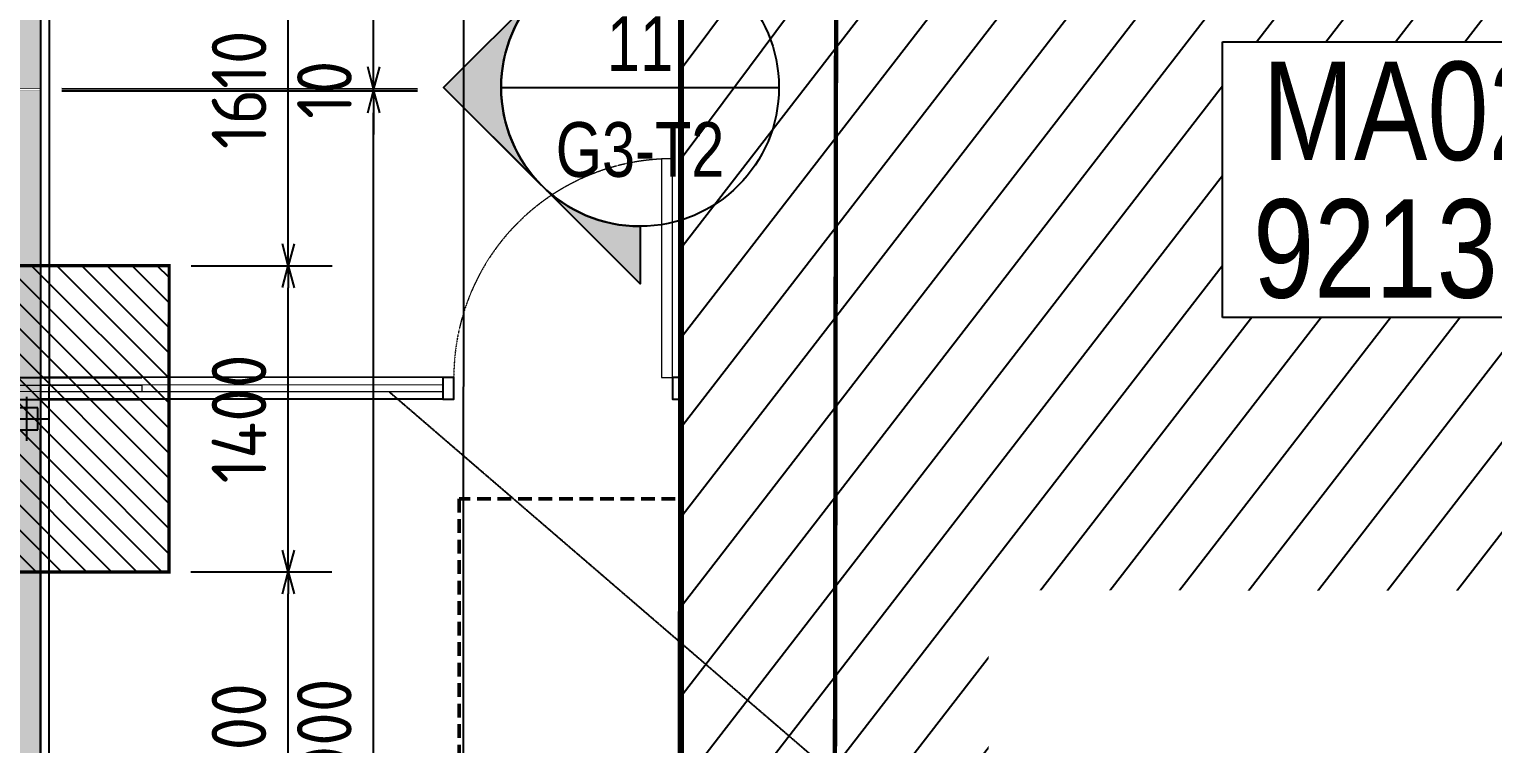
# Model space of a CAD drawing. Header units: centimetres. Extents: x -6122352 to 7132207, y -1694241 to 1947892.
# Drawn here: x 201279 to 207969, y -123559 to -120292 of the extents above; entities that cross this region are included whole.
import ezdxf
from ezdxf.enums import TextEntityAlignment as Align
from ezdxf.xclip import XClip

# ---------------------------------------------------------------- set-up
doc = ezdxf.new("R2010")
doc.units = ezdxf.units.CM
doc.header["$MEASUREMENT"] = 0
doc.header["$XCLIPFRAME"] = 2
doc.header["$PDMODE"] = 66
doc.header["$PDSIZE"] = 100
for name, pattern in [('2. HG-ST XR COL 3A (5V 7V 9V 11V - GF (4M & 5D-E)$0$HIDDEN', [0.375, 0.25, -0.125]), ('23585-XR-AR-END-GROUND FLOOR$0$XR-END-GROUND FLOOR PLAN$0$HIDDEN2', [0.1875, 0.125, -0.0625]), ('DASHED2', [0.375, 0.25, -0.125]), ('XR-AR-END-SETTING OUT PLAN$0$23261-XR-AR-SI-GF$0$HIDDEN', [0.375, 0.25, -0.125]), ('XR-AR-END-SETTING OUT PLAN$0$23585-XR-AR-END-GROUND FLOOR$0$23261-XR-AR-SI-GF$0$HIDDEN', [0.375, 0.25, -0.125]), ('XR-AR-END-SETTING OUT PLAN$0$23585-XR-AR-END-GROUND FLOOR$0$945-4P-1-101-GROUND FLOOR PLAN$0$XR-MIDDLE-GROUND FLOOR PLAN$0$HIDDEN2', [0.1875, 0.125, -0.0625]), ('XR-AR-END-SETTING OUT PLAN$0$23585-XR-AR-END-GROUND FLOOR$0$XR-END-GROUND FLOOR PLAN$0$HIDDEN2', [0.1875, 0.125, -0.0625]), ('XR-AR-END-SETTING OUT PLAN$0$23585-XR-AR-END-GROUND FLOOR$0$XR-END-GROUND FLOOR PLAN$0$xf_6a1$0$DASHED', [0.75, 0.5, -0.25])]:
    doc.linetypes.add(name, pattern=pattern)
for name, color, linetype in [('00-MI-DIM', 7, 'Continuous'), ('23585-XR-AR-BOUNDARY WALLS AND SETBACKS$0$setback', 7, 'XR-AR-END-SETTING OUT PLAN$0$23261-XR-AR-SI-GF$0$HIDDEN'), ('@MI-FOOTINGS', 7, 'Continuous'), ('@MI-REF LAYER', 7, 'Continuous'), ('@MI-TYPE-02', 6, 'Continuous'), ('B_TH_6', 7, 'Continuous'), ('B_TH_8', 7, 'Continuous'), ('XR-AR-END-SETTING OUT PLAN$0$23585-XR-AR-END-GROUND FLOOR$0$A-Flor-Strs', 1, 'Continuous')]:
    doc.layers.add(name, color=color, linetype=linetype)
doc.layers.add('08-Compound Wall-2', color=6, linetype='Continuous', lineweight=25, true_color=0xff00ff)
doc.layers.add('08-Compound Wall-3', color=5, linetype='Continuous', lineweight=25, true_color=0x0000ff)
for name, color, linetype, lineweight in [('23585-XR-AR-END-GROUND FLOOR$0$A-LOVR-PLAN', 251, 'Continuous', 9), ('@ Foundations', 4, 'DASHED2', 50), ('A-ANNO-TEXT', 3, 'Continuous', 25), ('XR-AR-END-SETTING OUT PLAN$0$23585-XR-AR-END-GROUND FLOOR$0$A-DOOR-FULL', 1, 'Continuous', 9), ('XR-AR-END-SETTING OUT PLAN$0$23585-XR-AR-END-GROUND FLOOR$0$A-EQUP-KITN-PLAN', 202, 'Continuous', 9), ('XR-AR-END-SETTING OUT PLAN$0$23585-XR-AR-END-GROUND FLOOR$0$A-FLOR-OVHD', 9, 'XR-AR-END-SETTING OUT PLAN$0$23585-XR-AR-END-GROUND FLOOR$0$23261-XR-AR-SI-GF$0$HIDDEN', 15), ('XR-AR-END-SETTING OUT PLAN$0$23585-XR-AR-END-GROUND FLOOR$0$A-GLAZ-SILL', 8, 'Continuous', 5), ('XR-AR-END-SETTING OUT PLAN$0$23585-XR-AR-END-GROUND FLOOR$0$A-GLAZ-WNDO', 232, 'Continuous', 9), ('XR-AR-END-SETTING OUT PLAN$0$23585-XR-AR-END-GROUND FLOOR$0$A-LOVR-PLAN', 111, 'Continuous', 9), ('XR-AR-END-SETTING OUT PLAN$0$23585-XR-AR-END-GROUND FLOOR$0$A-WALL', 7, 'Continuous', 30), ('XR-AR-END-SETTING OUT PLAN$0$23585-XR-AR-END-GROUND FLOOR$0$S-COLS', 51, 'Continuous', 40), ('XR-AR-END-SETTING OUT PLAN$0$23585-XR-AR-END-GROUND FLOOR$0$S-COLS-PATT', 8, 'Continuous', 5)]:
    doc.layers.add(name, color=color, linetype=linetype, lineweight=lineweight)
doc.styles.add('Arial Narrow', font='ARIALN.TTF', dxfattribs={"width": 0.95, "height": 500})
doc.styles.add('Schueco-BEMSTIL', font='isocpeur.ttf', dxfattribs={"width": 0.9})
doc.styles.get("Standard").update_dxf_attribs({"font": 'arial.ttf'})
doc.styles.add('Xref group 33-41$0$Overall SOP Plan$0$LAC-609-NG10-1-XREF-GRID-125SC$0$GRID-DIM-NO', font='arial.ttf', dxfattribs={"width": 0.8})
doc.dimstyles.new('LEADER', dxfattribs={"dimtxt": 0.18, "dimasz": 0.25, "dimexe": 0.18, "dimexo": 0.0625, "dimgap": 0.09, "dimtad": 0, "dimtih": 1, "dimtoh": 1, "dimdec": 4, "dimzin": 0, "dimdsep": 46, "dimtxsty": 'Standard', "dimblk": 'DOT', "dimcen": 0.09, "dimadec": 0, "dimazin": 0, "dimtfac": 1, "dimtdec": 4, "dimtofl": 0, "dimtmove": 0, "dimatfit": 3, "dimldrblk": 'DOT', "dimfxl": 1, "dimtolj": 1, "dimtzin": 0, "dimarcsym": 0})
doc.dimstyles.new('MI- JWC-TXT-2.5 MM', dxfattribs={"dimscale": 1.5, "dimtxt": 2.5, "dimasz": 1, "dimexe": 2, "dimexo": 1, "dimgap": 1, "dimtad": 1, "dimdec": 0, "dimdsep": 46, "dimtxsty": 'Schueco-BEMSTIL', "dimblk": 'OPEN30', "dimcen": 0, "dimdle": 2, "dimclrd": 140, "dimclre": 8, "dimclrt": 40, "dimadec": 0, "dimazin": 2, "dimtfac": 1, "dimtdec": 0, "dimtix": 1, "dimtmove": 2, "dimatfit": 3, "dimldrblk": 'OPEN', "dimfxl": 2, "dimlwd": -1, "dimlwe": -1, "dimarcsym": 0})

# ---------------------------------------------------------------- blocks, each defined once
blk = doc.blocks.new('23585-XR-AR-BOUNDARY WALLS AND SETBACKS')
at = {"layer": '08-Compound Wall-2'}
blk.add_lwpolyline([(496661.8879833916, 2768995.669443217), (496644.2671144888, 2769011.816279922), (496638.2220302026, 2769005.218743674), (496634.1686299393, 2769000.794943388), (496630.1152299397, 2768996.371143387), (496626.0618284178, 2768991.947541727), (496622.0082282795, 2768987.523741574), (496617.9548299392, 2768983.099943387), (496613.9014284183, 2768978.676341726), (496607.7875857719, 2768972.003674042), (496625.4091565373, 2768955.857538376)], dxfattribs=at)
at = {"layer": '23585-XR-AR-BOUNDARY WALLS AND SETBACKS$0$setback', "ltscale": 40, "const_width": 0.05}
blk.add_lwpolyline([(496658.8904438047, 2768994.618443312), (496644.5136244429, 2769007.792603783), (496640.3602061271, 2769003.259610265), (496636.3067982168, 2768998.835801632), (496632.2533982176, 2768994.412001632), (496628.1999525758, 2768989.988351822), (496624.1463484088, 2768985.564547272), (496620.0929982165, 2768981.140801632), (496616.039552577, 2768976.717151821), (496611.8848731982, 2768972.182721277), (496626.262358151, 2768959.00904762), (496630.4169551398, 2768963.54325382), (496634.4703508894, 2768967.967049183), (496638.5237508903, 2768972.390849182), (496642.5771508896, 2768976.814649183), (496646.6305508894, 2768981.238449182), (496650.6839508899, 2768985.662249183), (496654.7373508896, 2768990.086049182), (496658.8904438047, 2768994.618443312)], dxfattribs=at)
blk = doc.blocks.new('A$C9d9485f6')
at = {"layer": 'A-ANNO-TEXT', "rotation": 312.4881850805905}
blk.add_blockref('23585-XR-AR-BOUNDARY WALLS AND SETBACKS', (-2377088.534775567, -1504219.252137818), dxfattribs=at)
blk = doc.blocks.new('XR-AR-END-SETTING OUT PLAN$0$23585-XR-AR-END-GROUND FLOOR$0$XR-END-GROUND FLOOR PLAN$0$A$C69996ABC')
at = {"layer": 'XR-AR-END-SETTING OUT PLAN$0$23585-XR-AR-END-GROUND FLOOR$0$A-GLAZ-SILL'}
blk.add_line((0.2499999770720933, 0.9999993968456202), (0.249999977072207, 0.0999993968456252), dxfattribs=at)
at = {"layer": 'XR-AR-END-SETTING OUT PLAN$0$23585-XR-AR-END-GROUND FLOOR$0$A-GLAZ-WNDO'}
for p, q in [((-2.292778056300904e-08, 0.9999993968456202), (-2.292778056300904e-08, 0.9499993968456231)), ((0.2499999770720933, 0.9999993968456202), (-2.292778056300904e-08, 0.9999993968456202)), ((-2.292778056300904e-08, 0.9499993968456231), (0.1499999770722127, 0.9499993968456231)), ((-2.292778056300904e-08, 0.9499993968456231), (-2.292778056300904e-08, 0.1499993968456224)), ((0.1499999770722127, 0.9499993968456231), (0.1499999770722127, 0.9999993968456202)), ((0.1499999770722109, 0.999999396845622), (0.1499999770722127, 0.09999939684562342)), ((0.1499999770722127, 0.1499993968456224), (-2.292778056300904e-08, 0.1499993968456224)), ((-2.292787470992153e-08, 0.09999939684561099), (-2.292787470992153e-08, 0.1499993968456099)), ((0.1499999770722127, 0.0999993968456252), (0.1499999770722127, 0.1499993968456224)), ((0.249999977072207, 0.0999993968456252), (-2.292778056300904e-08, 0.0999993968456252))]:
    blk.add_line(p, q, dxfattribs=at)
blk.add_lwpolyline([(-2.292779299750691e-08, 0.9499993968456231), (-2.292779299750691e-08, 0.1499993968456224), (0.04999997707220416, 0.1499993968456224), (0.04999997707220416, 0.9499993968456231)], close=True, dxfattribs=at)
blk.add_lwpolyline([(0.04999997707215442, 0.0999993968456181), (-2.292784451185526e-08, 0.0999993968456181)], dxfattribs=at)
blk = doc.blocks.new('*U35')
for points in [[(91, -5.684341886080801e-14), (41, -5.684341886080801e-14), (41, 1021), (91, 1021)], [(0, 0), (38, -5.684341886080801e-14), (38, -50), (50, -50), (50, -249.999999999997), (0, -249.999999999997)], [(1100, 2.842170943040401e-14), (1062, -2.842170943040401e-14), (1062, -49.99999999999997), (1050, -49.99999999999997), (1050, -249.999999999997), (1100, -249.999999999997)]]:
    blk.add_lwpolyline(points, close=True)
at = {"color": 8, "linetype": 'XR-AR-END-SETTING OUT PLAN$0$23585-XR-AR-END-GROUND FLOOR$0$XR-END-GROUND FLOOR PLAN$0$HIDDEN2'}
blk.add_arc((41, -5.684341886080801e-14), 1021, 1.594950045944486e-15, 90, dxfattribs=at)
at = {"layer": 'XR-AR-END-SETTING OUT PLAN$0$23585-XR-AR-END-GROUND FLOOR$0$A-GLAZ-SILL', "linetype": 'XR-AR-END-SETTING OUT PLAN$0$23585-XR-AR-END-GROUND FLOOR$0$945-4P-1-101-GROUND FLOOR PLAN$0$XR-MIDDLE-GROUND FLOOR PLAN$0$HIDDEN2', "ltscale": 3}
blk.add_lwpolyline([(0, 0), (1100, 0), (1100, -249.999999999997), (0, -249.999999999997)], close=True, dxfattribs=at)
blk = doc.blocks.new('XR-AR-END-SETTING OUT PLAN$0$23585-XR-AR-END-GROUND FLOOR$0$XR-END-GROUND FLOOR PLAN$0$A$C45491A9B')
blk.add_lwpolyline([(-50, 0), (0, 0), (0, 1000), (-50, 1000)], close=True)
at = {"color": 8, "linetype": 'XR-AR-END-SETTING OUT PLAN$0$23585-XR-AR-END-GROUND FLOOR$0$XR-END-GROUND FLOOR PLAN$0$HIDDEN2'}
blk.add_arc((0, -4.547473508864641e-13), 1000, 90, 180, dxfattribs=at)
blk = doc.blocks.new('XR-AR-END-SETTING OUT PLAN$0$23585-XR-AR-END-GROUND FLOOR$0$A$C75a8815d')
at = {"layer": 'XR-AR-END-SETTING OUT PLAN$0$23585-XR-AR-END-GROUND FLOOR$0$S-COLS', "color": 252, "lineweight": 30}
blk.add_lwpolyline([(-0.02841067314147949, 3499.999932765961), (-0.02841019630432129, 2699.999933242798), (249.9715893268585, 2699.999932765961), (249.9715902805328, 3499.999933004379)], close=True, dxfattribs=at)
blk = doc.blocks.new('23585-XR-AR-END-GROUND FLOOR$0$XR-END-GROUND FLOOR PLAN$0$A$C45491A9B')
blk.add_lwpolyline([(-50, 0), (0, 0), (0, 1000), (-50, 1000)], close=True)
at = {"color": 8, "linetype": '23585-XR-AR-END-GROUND FLOOR$0$XR-END-GROUND FLOOR PLAN$0$HIDDEN2'}
blk.add_arc((0, -4.547473508864641e-13), 1000, 90, 180, dxfattribs=at)
blk = doc.blocks.new('XR-AR-END-SETTING OUT PLAN')
at = {"layer": '08-Compound Wall-3'}
for p, q in [((1900.044146533911, 10600.0005848068), (-523.2971514484661, 10600.00058478686)), ((1900.044146533911, 10500.00058480681), (-523.2971514474184, 10500.00058478684))]:
    blk.add_line(p, q, dxfattribs=at)
for points in [[(1950.044146533911, 10600.00060864944), (1900.044146533911, 10600.00060864944), (1900.044145320485, 10500.00060864944), (1950.044146842208, 10500.00060864944)], [(3000.044145816123, 10600.00056898237), (2950.044145816123, 10600.00056898237), (2950.044144602697, 10500.00056898237), (3000.04414612442, 10500.00056898237)]]:
    blk.add_lwpolyline(points, close=True, dxfattribs=at)
at = {"layer": '23585-XR-AR-END-GROUND FLOOR$0$A-LOVR-PLAN'}
blk.add_lwpolyline([(1900.044146533911, 10600.00063503276), (1900.044146533911, 10500.00063249208)], dxfattribs=at)
blk.add_lwpolyline([(1900.044146839268, 10534.99812595142), (1900.044146839268, 10564.99812595142), (-523.3010777489098, 10564.99812655811), (-523.3010777489098, 10534.99812655811)], close=True, dxfattribs=at)
at = {"layer": 'XR-AR-END-SETTING OUT PLAN$0$23585-XR-AR-END-GROUND FLOOR$0$A-EQUP-KITN-PLAN', "color": 8}
for p, q in [((3850.109238997102, 11100.00033140182), (3850.107901349664, 13149.99880361557)), ((5650.107138469815, 11100.00778436661), (3850.109238997102, 11100.00033140182))]:
    blk.add_line(p, q, dxfattribs=at)
at = {"layer": 'XR-AR-END-SETTING OUT PLAN$0$23585-XR-AR-END-GROUND FLOOR$0$A-EQUP-KITN-PLAN', "color": 8, "linetype": 'XR-AR-END-SETTING OUT PLAN$0$23585-XR-AR-END-GROUND FLOOR$0$XR-END-GROUND FLOOR PLAN$0$xf_6a1$0$DASHED'}
blk.add_line((5650.107175782323, 10900.00331449509), (3850.106041803956, 10900.00036239624), dxfattribs=at)
at = {"layer": 'XR-AR-END-SETTING OUT PLAN$0$23585-XR-AR-END-GROUND FLOOR$0$A-FLOR-OVHD', "color": 8, "ltscale": 5}
for p, q in [((5650.107102051377, 12949.99724912643), (5650.107101693749, 11300.00188589096)), ((5750.105340138078, 12949.99724960327), (5750.107102289796, 11300.00188541412)), ((3250.106041446328, 11000.02068042755), (3750.106041744351, 10499.99855422974)), ((3750.106041803956, 10999.99855422974), (3250.106041803956, 10499.99855327606)), ((4150.149359419942, 9210.30683708191), (3250.158987239003, 9610.350899219513)), ((3250.158987298608, 9210.306836605072), (4150.149360194802, 9610.350899219513))]:
    blk.add_line(p, q, dxfattribs=at)
at = {"layer": 'XR-AR-END-SETTING OUT PLAN$0$23585-XR-AR-END-GROUND FLOOR$0$A-FLOR-OVHD', "color": 8}
blk.add_line((3200.106140449643, 10249.99855422974), (3200.106631532311, 8999.99834060669), dxfattribs=at)
at = {"layer": 'XR-AR-END-SETTING OUT PLAN$0$23585-XR-AR-END-GROUND FLOOR$0$A-FLOR-OVHD', "color": 8, "ltscale": 5}
blk.add_lwpolyline([(3250.158987298608, 9210.306836605072), (4150.149359419942, 9210.30683708191), (4150.149360194802, 9610.350899219513), (3250.158987239003, 9610.350899219513)], close=True, dxfattribs=at)
at = {"layer": 'XR-AR-END-SETTING OUT PLAN$0$23585-XR-AR-END-GROUND FLOOR$0$A-Flor-Strs', "color": 8}
for p, q in [((3000.102111771703, 10249.9985537529), (3000.102079167962, 8999.993498325348)), ((3300.102112427354, 10249.99855422974), (3300.102079108357, 8999.99349784851)), ((3300.102093592286, 9549.99603509903), (3171.357380345464, 9681.451865673065)), ((3000.102095738053, 9549.996026039124), (3300.102093592286, 9549.99603509903)), ((3300.102093592286, 9549.99603509903), (3171.35738016665, 9418.540202617645))]:
    blk.add_line(p, q, dxfattribs=at)
at = {"layer": 'XR-AR-END-SETTING OUT PLAN$0$23585-XR-AR-END-GROUND FLOOR$0$A-LOVR-PLAN', "color": 8}
blk.add_lwpolyline([(1900.100967183709, 10600.00063562393), (1900.100967362523, 10500.00063371658)], dxfattribs=at)
for points in [[(1950.100967422128, 10600.00060844421), (1900.100967302918, 10600.00060892105), (1900.100966289639, 10500.00060892105), (1950.100967779756, 10500.00060939789)], [(3000.100967124104, 10600.00057029724), (2950.10096617043, 10600.0005698204), (2950.100965276361, 10500.00057029724), (3000.100966647267, 10500.0005698204)]]:
    blk.add_lwpolyline(points, close=True, dxfattribs=at)
at = {"layer": 'XR-AR-END-SETTING OUT PLAN$0$23585-XR-AR-END-GROUND FLOOR$0$A-WALL', "color": 8}
for points in [[(3850.106042101979, 10500.01968860626), (5750.107330158353, 10500.00084400177), (5750.107415214181, 10250.00188541412), (4790.107357934117, 10249.9985537529), (4790.107358291745, 10149.99855566025), (4540.107357993722, 10149.99855566025), (4540.10735835135, 10249.9985537529), (3000.102095916867, 10249.99855327606), (3000.102079048753, 11999.99910259247), (3250.104392960668, 11999.99910163879), (3250.104392841458, 11100.02067995071), (3850.106042161584, 11100.02068090439), (3850.10604198277, 10499.99947547913)], [(3750.106041803956, 10700.02068090439), (3750.106041803956, 10999.99855422974), (3450.106041863561, 11000.02068042755), (3250.106041446328, 11000.02068042755), (3250.106041803956, 10499.99855327606), (3750.106041744351, 10499.99855422974), (3750.106041803956, 10700.02068090439)]]:
    blk.add_lwpolyline(points, dxfattribs=at)
for points in [[(5650.105998054147, 10500.00084495544), (5750.106065586209, 10500.00084400177), (5750.107102289796, 11300.00188541412), (5650.107101693749, 11300.00188589096)], [(4790.1072358042, 8749.999267578125), (3250.101112738252, 8749.997854709625), (3250.123472645879, 8199.998291492462), (3000.123275354505, 8199.998291015625), (3000.100934281945, 8999.998242855072), (4540.107388034463, 8999.998847484589), (4540.107358470559, 9049.998554706573), (4790.107358232141, 9049.99855518341)]]:
    blk.add_lwpolyline(points, close=True, dxfattribs=at)
at = {"color": 8, "xscale": 1000.000000000001, "yscale": 1000.000000000001, "zscale": 1000.000000000001}
blk.add_blockref('XR-AR-END-SETTING OUT PLAN$0$23585-XR-AR-END-GROUND FLOOR$0$XR-END-GROUND FLOOR PLAN$0$A$C69996ABC', (3000.101009145379, 11899.99970579147), dxfattribs=at)
at = {"layer": '23585-XR-AR-END-GROUND FLOOR$0$A-LOVR-PLAN'}
blk.add_blockref('23585-XR-AR-END-GROUND FLOOR$0$XR-END-GROUND FLOOR PLAN$0$A$C45491A9B', (2950.044147029549, 10600.00058481902), dxfattribs=at)
at = {"layer": 'XR-AR-END-SETTING OUT PLAN$0$23585-XR-AR-END-GROUND FLOOR$0$A-DOOR-FULL', "color": 8, "xscale": -1, "rotation": 270}
blk.add_blockref('*U35', (4790.107358232141, 9049.99855518341), dxfattribs=at)
at = {"layer": 'XR-AR-END-SETTING OUT PLAN$0$23585-XR-AR-END-GROUND FLOOR$0$A-LOVR-PLAN', "color": 8}
blk.add_blockref('XR-AR-END-SETTING OUT PLAN$0$23585-XR-AR-END-GROUND FLOOR$0$XR-END-GROUND FLOOR PLAN$0$A$C45491A9B', (2950.100967720151, 10600.00058603287), dxfattribs=at)
at = {"layer": 'XR-AR-END-SETTING OUT PLAN$0$23585-XR-AR-END-GROUND FLOOR$0$S-COLS-PATT', "color": 8}
blk.add_blockref('XR-AR-END-SETTING OUT PLAN$0$23585-XR-AR-END-GROUND FLOOR$0$A$C75a8815d', (3000.129344239831, 5499.998310089111), dxfattribs=at)
blk = doc.blocks.new('END UNIT')
at = {"xscale": 0.001, "yscale": 0.001, "zscale": 0.001}
blk.add_blockref('XR-AR-END-SETTING OUT PLAN', (-9.150201729830158, 0), dxfattribs=at)
blk = doc.blocks.new('TH_6')
blk.add_blockref('END UNIT', (495802.3053798428, 2769163.996563952))
blk = doc.blocks.new('A$Ce2a03a74')
at = {"layer": 'B_TH_6', "xscale": 999.9914829579993, "yscale": 999.9914829579993, "zscale": 999.9914829579993}
blk.add_blockref('TH_6', (-495790404.5228079, -2769140733.343811), dxfattribs=at)
blk = doc.blocks.new('23585-XR-AR-MALDIVE-2$0$TH_6')
at = {"ltscale": 10, "xscale": 0.00100002623446598, "yscale": 0.00100002623446598, "zscale": 0.00100002623446598}
blk.add_blockref('A$Ce2a03a74', (495794.6272259735, 2769164.318430193), dxfattribs=at)
at = {"layer": '@ Foundations', "linetype": 'DASHED2', "ltscale": 0.25}
blk.add_lwpolyline([(495795.1302812214, 2769171.141854167), (495797.4302812215, 2769171.141854167), (495797.4302812215, 2769174.041854167), (495795.1302812214, 2769174.041854167)], close=True, dxfattribs=at)
blk = doc.blocks.new('_Dot')
at = {"color": 0, "linetype": 'ByBlock', "lineweight": -2}
blk.add_line((-0.5, 0), (-1, 0), dxfattribs=at)
at = {"color": 0, "linetype": 'ByBlock', "const_width": 0.5}
blk.add_lwpolyline([(-0.25, 0, 1), (0.25, 0, 1)], format="xyb", close=True, dxfattribs=at)
blk = doc.blocks.new('_Open30')
at = {"color": 0, "linetype": 'ByBlock', "lineweight": -2}
for p, q in [((-1, 0.26794919), (0, 0)), ((0, 0), (-1, -0.26794919)), ((0, 0), (-1, 0))]:
    blk.add_line(p, q, dxfattribs=at)
blk = doc.blocks.new('*D1240')
at = {"layer": '00-MI-DIM', "color": 8, "transparency": 16777216}
for p, q in [((436946.4833584462, -185359.7874693318), (438572.2301621358, -185360.0787582559)), ((436944.3563694642, -191359.787092325), (438571.1551278898, -191360.0785697303))]:
    blk.add_line(p, q, dxfattribs=at)
at = {"layer": '00-MI-DIM', "color": 140, "transparency": 16777216}
blk.add_line((438371.1730483377, -191260.04273686), (438372.2122481084, -185460.0429221753), dxfattribs=at)
at = {"layer": 'Defpoints', "color": 0, "transparency": 16777216}
for p in [(436846.4833600514, -185359.7695520941), (438372.2301653461, -185360.0429237805), (436844.3563710693, -191359.7691750873)]:
    blk.add_point(p, dxfattribs=at)
at = {"layer": '00-MI-DIM', "color": 140, "transparency": 16777216, "xscale": 100, "yscale": 100, "zscale": 100}
for p, rotation in [((438372.2301653461, -185360.0429237805), 89.98973417893167), ((438371.1551311, -191360.0427352549), 269.9897341789317)]:
    blk.add_blockref('_Open30', p, dxfattribs=dict(at, rotation=rotation))
at = {"layer": '00-MI-DIM', "color": 40, "transparency": 16777216, "insert": (438146.6926518347, -188360.0025157542), "char_height": 250, "attachment_point": 5, "rotation": 89.98973417893166, "style": 'Schueco-BEMSTIL'}
blk.add_mtext('6000', dxfattribs=at)
blk = doc.blocks.new('_Open')
at = {"color": 0, "linetype": 'ByBlock', "lineweight": -2}
for p, q in [((-1, 0.1666666666666667), (0, 0)), ((-1, -0.1666666666666667), (0, 0)), ((0, 0), (-1, 0))]:
    blk.add_line(p, q, dxfattribs=at)
blk = doc.blocks.new('*D1241')
at = {"layer": '00-MI-DIM', "color": 140, "transparency": 16777216}
for p, q in [((438372.2498743498, -185250.0429256999), (438372.2677915875, -185150.042927305)), ((438372.2301653883, -185360.0429237805), (438372.2319571121, -185350.0429240947)), ((438372.2122481506, -185460.0429221754), (438372.1943309129, -185560.0429205703))]:
    blk.add_line(p, q, dxfattribs=at)
at = {"layer": '00-MI-DIM', "color": 8, "transparency": 16777216}
for p, q in [((436946.4833584463, -185359.7874693319), (438572.230162178, -185360.078758256)), ((436946.4869034278, -185349.7874699602), (438572.2319539018, -185350.0787585702))]:
    blk.add_line(p, q, dxfattribs=at)
at = {"layer": 'Defpoints', "color": 0, "transparency": 16777216}
for p in [(436846.4833600514, -185359.7695520942), (436846.4869050329, -185349.7695527225), (438372.2319571121, -185350.0429240947)]:
    blk.add_point(p, dxfattribs=at)
at = {"layer": '00-MI-DIM', "color": 140, "transparency": 16777216, "xscale": 100, "yscale": 100, "zscale": 100}
for p, rotation in [((438372.2319571121, -185350.0429240947), 269.9897341789317), ((438372.2301653883, -185360.0429237805), 89.98973417893167)]:
    blk.add_blockref('_Open30', p, dxfattribs=dict(at, rotation=rotation))
at = {"layer": '00-MI-DIM', "color": 40, "transparency": 16777216, "insert": (438147.2310648618, -185355.0026101528), "char_height": 250, "attachment_point": 5, "rotation": 89.98973417893166, "style": 'Schueco-BEMSTIL'}
blk.add_mtext('10', dxfattribs=at)
blk = doc.blocks.new('*D1242')
at = {"layer": '00-MI-DIM', "color": 8, "transparency": 16777216}
for p, q in [((436948.6138924097, -179349.7878469671), (438573.3069881901, -179350.0789470958)), ((436946.4869034278, -185349.7874699602), (438572.231953944, -185350.0787585702))]:
    blk.add_line(p, q, dxfattribs=at)
at = {"layer": '00-MI-DIM', "color": 140, "transparency": 16777216}
blk.add_line((438372.249874392, -185250.0429256999), (438373.2890741627, -179450.0431110152), dxfattribs=at)
at = {"layer": 'Defpoints', "color": 0, "transparency": 16777216}
for p in [(436848.6138940148, -179349.7699297293), (438373.3069914004, -179350.0431126203), (436846.4869050329, -185349.7695527225)]:
    blk.add_point(p, dxfattribs=at)
at = {"layer": '00-MI-DIM', "color": 140, "transparency": 16777216, "xscale": 100, "yscale": 100, "zscale": 100}
for p, rotation in [((438373.3069914004, -179350.0431126203), 89.98973417893167), ((438372.2319571543, -185350.0429240947), 269.9897341789317)]:
    blk.add_blockref('_Open30', p, dxfattribs=dict(at, rotation=rotation))
at = {"layer": '00-MI-DIM', "color": 40, "transparency": 16777216, "insert": (438147.7694778889, -182350.0027045941), "char_height": 250, "attachment_point": 5, "rotation": 89.98973417893166, "style": 'Schueco-BEMSTIL'}
blk.add_mtext('6000', dxfattribs=at)
blk = doc.blocks.new('*D1252')
at = {"layer": '00-MI-DIM', "color": 8, "transparency": 16777216}
for p, q in [((436895.3779130885, -149271.1944580374), (438990.7380413861, -149271.5698886985)), ((436886.5042159107, -197271.618946779), (438982.1376910816, -197271.9944264163))]:
    blk.add_line(p, q, dxfattribs=at)
at = {"layer": '00-MI-DIM', "color": 140, "transparency": 16777216}
blk.add_line((438782.1556115296, -197171.958593546), (438790.7201273586, -149371.534052618), dxfattribs=at)
at = {"layer": 'Defpoints', "color": 0, "transparency": 16777216}
for p in [(436795.3779146937, -149271.1765407997), (438790.7380445963, -149271.5340542231), (436786.5042175158, -197271.6010295413)]:
    blk.add_point(p, dxfattribs=at)
at = {"layer": '00-MI-DIM', "color": 140, "transparency": 16777216, "xscale": 100, "yscale": 100, "zscale": 100}
for p, rotation in [((438790.7380445963, -149271.5340542231), 89.98973417893167), ((438782.1376942919, -197271.9585919409), 269.9897341789317)]:
    blk.add_blockref('_Open30', p, dxfattribs=dict(at, rotation=rotation))
at = {"layer": '00-MI-DIM', "color": 40, "transparency": 16777216, "insert": (438561.4378730557, -173271.7060092971), "char_height": 250, "attachment_point": 5, "rotation": 89.98973417893166, "style": 'Schueco-BEMSTIL'}
blk.add_mtext('48000', dxfattribs=at)
blk = doc.blocks.new('T2-FOOTING PLAN')
at = {"layer": '@MI-FOOTINGS', "transparency": 33554679}
h = blk.add_hatch(dxfattribs=at)
h.set_pattern_fill('ANSI31', color=8, scale=650)
h.set_pattern_definition([(45, (0, 0), (-57.45242597140699, 57.45242597140699), [])])
h.paths.add_polyline_path([(-700, 650), (700, 650), (700, -650), (-700, -650)])
at = {"layer": '@MI-FOOTINGS', "color": 160, "true_color": 0x3340f0, "const_width": 15}
blk.add_lwpolyline([(-700, 650), (700, 650), (700, -650), (-700, -650)], close=True, dxfattribs=at)
at = {"layer": '@MI-FOOTINGS', "color": 30}
blk.add_point((0, 0), dxfattribs=at)
blk = doc.blocks.new('*D1225')
at = {"layer": '00-MI-DIM', "color": 8, "transparency": 16777216}
for p, q in [((437537.1672067877, -187559.8932799497), (438181.6770152716, -187560.008758306)), ((437536.8790151693, -189159.8933007703), (438181.3903394598, -189160.0087793981))]:
    blk.add_line(p, q, dxfattribs=at)
at = {"layer": '00-MI-DIM', "color": 140, "transparency": 16777216}
blk.add_line((437981.4082599078, -189059.9729465279), (437981.6591012441, -187659.9729222255), dxfattribs=at)
at = {"layer": 'Defpoints', "color": 0, "transparency": 16777216}
for p in [(437437.1672083929, -187559.875362712), (437981.6770184818, -187559.9729238306), (437436.8790167745, -189159.8753835325)]:
    blk.add_point(p, dxfattribs=at)
at = {"layer": '00-MI-DIM', "color": 140, "transparency": 16777216, "xscale": 100, "yscale": 100, "zscale": 100}
for p, rotation in [((437981.6770184818, -187559.9729238306), 89.98973417893167), ((437981.3903426701, -189159.9729449227), 269.9897341789317)]:
    blk.add_blockref('_Open30', p, dxfattribs=dict(at, rotation=rotation))
at = {"layer": '00-MI-DIM', "color": 40, "transparency": 16777216, "insert": (437756.5336841876, -188359.9326205918), "char_height": 250, "attachment_point": 5, "rotation": 89.98973417893166, "style": 'Schueco-BEMSTIL'}
blk.add_mtext('1600', dxfattribs=at)
blk = doc.blocks.new('*D1226')
at = {"layer": '00-MI-DIM', "color": 8, "transparency": 16777216}
for p, q in [((437537.4180481353, -186159.8933024216), (438181.9278566192, -186160.0087807779)), ((437537.1672067877, -187559.8932799498), (438181.6770152912, -187560.0087583061))]:
    blk.add_line(p, q, dxfattribs=at)
at = {"layer": '00-MI-DIM', "color": 140, "transparency": 16777216}
blk.add_line((437981.6949357392, -187459.9729254358), (437981.9099425917, -186259.9729446974), dxfattribs=at)
at = {"layer": 'Defpoints', "color": 0, "transparency": 16777216}
for p in [(437437.4180497404, -186159.8753851839), (437981.9278598294, -186159.9729463025), (437437.1672083928, -187559.875362712)]:
    blk.add_point(p, dxfattribs=at)
at = {"layer": '00-MI-DIM', "color": 140, "transparency": 16777216, "xscale": 100, "yscale": 100, "zscale": 100}
for p, rotation in [((437981.9278598294, -186159.9729463025), 89.98973417893167), ((437981.6770185014, -187559.9729238306), 269.9897341789317)]:
    blk.add_blockref('_Open30', p, dxfattribs=dict(at, rotation=rotation))
at = {"layer": '00-MI-DIM', "color": 40, "transparency": 16777216, "insert": (437756.802442777, -186859.9326212817), "char_height": 250, "attachment_point": 5, "rotation": 89.98973417893166, "style": 'Schueco-BEMSTIL'}
blk.add_mtext('1400', dxfattribs=at)
blk = doc.blocks.new('*D1227')
at = {"layer": '00-MI-DIM', "color": 8, "transparency": 16777216}
for p, q in [((437538.7587077853, -184549.8936559336), (438182.2163241439, -184550.0089457661)), ((437537.4180481354, -186159.8933024216), (438181.9278566418, -186160.0087807779))]:
    blk.add_line(p, q, dxfattribs=at)
at = {"layer": '00-MI-DIM', "color": 140, "transparency": 16777216}
blk.add_line((437981.9457770897, -186059.9729479077), (437982.1984101165, -184649.9731096856), dxfattribs=at)
at = {"layer": 'Defpoints', "color": 0, "transparency": 16777216}
for p in [(437438.7587093904, -184549.8757386959), (437982.2163273542, -184549.9731112907), (437437.4180497405, -186159.8753851839)]:
    blk.add_point(p, dxfattribs=at)
at = {"layer": '00-MI-DIM', "color": 140, "transparency": 16777216, "xscale": 100, "yscale": 100, "zscale": 100}
for p, rotation in [((437982.2163273542, -184549.9731112907), 89.98973417893167), ((437981.927859852, -186159.9729463025), 269.9897341789317)]:
    blk.add_blockref('_Open30', p, dxfattribs=dict(at, rotation=rotation))
at = {"layer": '00-MI-DIM', "color": 40, "transparency": 16777216, "insert": (437757.0720972147, -185354.9327150118), "char_height": 250, "attachment_point": 5, "rotation": 89.98973417893166, "style": 'Schueco-BEMSTIL'}
blk.add_mtext('1610', dxfattribs=at)
blk = doc.blocks.new('TH_8')
blk.add_blockref('END UNIT', (495802.3053798382, 2769197.479078153))
blk = doc.blocks.new('A$Ca7ad59d2')
at = {"layer": 'B_TH_8', "xscale": 1.000018136216304, "yscale": 1.000018136216304, "zscale": 1.000018136216304}
blk.add_blockref('TH_8', (-495803.6470986201, -2769248.051850634), dxfattribs=at)
blk = doc.blocks.new('A$Cac0110ba')
at = {"rotation": 227.5015136760979}
blk.add_blockref('A$Ca7ad59d2', (28.54929658252513, 57.49132066033781), dxfattribs=at)
blk = doc.blocks.new('*U1871')
h = blk.add_hatch(color=94)
edge = h.paths.add_edge_path()
edge.add_line((-5.853590386044781e-15, -6.350000000000011), (-3.839567134987508e-15, -8.98025612106916))
edge.add_line((-3.839567134987508e-15, -8.98025612106916), (-8.98025612106916, -1.4210854715202e-14))
edge.add_line((-8.98025612106916, -1.364422505680946e-14), (-1.243449787580175e-14, 8.980256121069147))
edge.add_line((-1.308023176029987e-14, 8.980256121069147), (-6.554262137165959e-15, 6.349999999999988))
edge.add_arc((-2.326472348102011e-15, -1.154631945610163e-14), 6.35, 90.00000000000004, 269.9999999999999)
at = {"color": 94}
blk.add_line((-6.35, -5.639932965095795e-15), (6.35, -1.127986593019159e-14), dxfattribs=at)
for points in [[(-5.853590386044781e-15, -6.350000000000011), (-3.839567134987508e-15, -8.98025612106916), (-8.98025612106916, -1.364422505680946e-14), (-1.308023176029987e-14, 8.980256121069147), (-6.554262137165959e-15, 6.349999999999988, 0.9999999999999994)], [(-4.490128060534579, 4.490128060534578, 0.4142135623730951), (-4.490128060534578, -4.49012806053458), (-8.98025612106916, -1.236372533598709e-15), (-4.490128060534585, 4.490128060534578)]]:
    blk.add_lwpolyline(points, format="xyb", close=True)
blk.add_circle((-1.409983241273949e-15, -5.639932965095795e-15), 6.35, dxfattribs=at)
at = {"style": 'Arial Narrow', "width": 0.95, "flags": 8}
blk.add_attdef('VIEWNUMBER', text='', height=2.5, dxfattribs=at).set_placement((-1.409983241273949e-15, -5.639932965095795e-15), align=Align.BOTTOM_CENTER)
blk.add_attdef('SHEETNUMBER', text='', height=2.5, dxfattribs=at).set_placement((-1.409983241273949e-15, -1.587500000000005), align=Align.TOP_CENTER)
blk = doc.blocks.new('M3 REF WITH TABLES')
at = {"color": 1, "const_width": 0.01999999999999999}
blk.add_lwpolyline([(167.9228351014899, 112.2811004458927), (167.7662222305662, 117.3893963405862), (158.0032244412578, 126.358953722287), (158.2533092083759, 126.6357307746075), (158.0032244412578, 126.358953722287), (155.6184852925944, 128.5178424660116), (150.348795557511, 128.3869002950378)], dxfattribs=at)
blk = doc.blocks.new('T2-PARTITION WALL')
at = {"layer": '@MI-TYPE-02'}
h = blk.add_hatch(color=256, dxfattribs=at)
h.dxf.hatch_style = 1
h.paths.add_polyline_path([(-71.02508106571622, -42098.55009387963), (-68.87369340774603, -48000.4032188518), (51.12629905209178, -48000.44575863145), (48.97491139412159, -42098.59263365931)])
h.paths.add_polyline_path([(-68.89454710215796, -36088.55047151487), (-71.02153608424123, -42088.55009450795), (48.97845637565479, -42088.5926342876), (51.10544535767986, -36088.59301129446)])
h.paths.add_polyline_path([(-66.7640131386579, -30078.55084915002), (-68.89100212074118, -36078.55047214316), (51.10899033915484, -36078.59301192281), (53.23597932123812, -30078.59338892964)])
h.paths.add_polyline_path([(-64.63347917504143, -24068.55122678523), (-66.7604681570665, -30068.55084977832), (53.23952430277131, -30068.59338955799), (55.36651328485459, -24068.59376656482)])
h.paths.add_polyline_path([(-64.59134481713409, -23929.04480615037), (-63.51631047029514, -17929.04490245861), (56.48368760355515, -17929.06640314552), (55.40865325671621, -23929.06630683731)])
h.paths.add_polyline_path([(-63.51451874629129, -17919.04490261909), (-62.43948439945234, -11919.04499892736), (57.56051367439795, -11919.0664996143), (56.48547932755901, -17919.06640330606)])
h.paths.add_polyline_path([(-62.43769267533207, -11909.04499908781), (-61.36265832849313, -5909.045095396083), (58.63733974535717, -5909.066596083023), (57.56230539846001, -11909.06649977478)])
h.paths.add_polyline_path([(-61.36086660448927, -5899.04509555659), (-60.01430928823538, 0.01075290745939128), (59.98568878561491, -0.01074777948088013), (58.63913146936102, -5899.066596243531)])
at = {"layer": '@MI-TYPE-02', "const_width": 2.5}
for points in [[(-66.7640131386579, -30078.55084915002), (-68.89100212074118, -36078.55047214316), (51.10899033915484, -36078.59301192281), (53.23597932123812, -30078.59338892964)], [(-68.89454710215796, -36088.55047151487), (-71.02153608424123, -42088.55009450795), (48.97845637565479, -42088.5926342876), (51.10544535767986, -36088.59301129446)]]:
    blk.add_lwpolyline(points, close=True, dxfattribs=at)
at = {"layer": '@MI-FOOTINGS', "rotation": 89.98973417812736}
blk.add_blockref('T2-FOOTING PLAN', (-8.085275193676353, -37588.58237109403), dxfattribs=at)
at = {"layer": '00-MI-DIM'}
for base, p1, p2, picture, middle in [((1995.360129902663, -0.3575134233979043), (-8.87369717785623, -48000.42448874158), (0, 0), '*D1252', (1766.059958362021, -24000.52946849744)), ((1186.838412660496, -35278.79657049102), (642.0401350467306, -36888.69884438423), (643.380794696715, -35278.69919789618), '*D1227', (961.6941825209957, -36083.75617421207)), ((1186.549945135766, -36888.7964055028), (641.7892936991317, -38288.69882191232), (642.0401350466906, -36888.6988443842), '*D1226', (961.4245280833471, -37588.75608048201)), ((1186.299103788131, -38288.79638303092), (641.5011020807739, -39888.69884273285), (641.7892936991717, -38288.69882191229), '*D1225', (961.1557694938689, -39088.75607979211))]:
    dim = blk.add_linear_dim(base=base, p1=p1, p2=p2, angle=89.98973417893167, dimstyle='MI- JWC-TXT-2.5 MM', dxfattribs=at)
    dim.commit()
    dim.dimension.update_dxf_attribs({"geometry": picture, "text_midpoint": middle, "insert": (-436795.3779146937, 149271.1765407997)})
for base, p1, p2, picture, middle in [((1577.9290767067, -30078.86657182063), (51.10899033915484, -36078.59301192281), (53.2359793211217, -30078.59338892964), '*D1242', (1577.391559583659, -33078.86647757923)), ((1576.854042418418, -36078.86638329504), (51.10544535767986, -36088.59301129446), (51.10899033915484, -36078.59301192281), '*D1241', (1576.853146556532, -36083.86638313794)), ((1576.852250652446, -36088.86638298078), (48.97845637565479, -42088.5926342876), (51.10544535762165, -36088.5930112944), '*D1240', (1576.314733529405, -39088.86628873934))]:
    dim = blk.add_linear_dim(base=base, p1=p1, p2=p2, angle=89.98973417893167, dimstyle='MI- JWC-TXT-2.5 MM', dxfattribs=at)
    dim.commit()
    dim.dimension.update_dxf_attribs({"geometry": picture, "text_midpoint": middle, "dimtype": 128, "insert": (-436795.3779146937, 149271.1765407997)})

msp = doc.modelspace()

# ---------------------------------------------------------------- block references
at = {"color": 94, "linetype": '2. HG-ST XR COL 3A (5V 7V 9V 11V - GF (4M & 5D-E)$0$HIDDEN', "xscale": -1000, "yscale": 1000, "zscale": 1000, "rotation": 227.4902504429082}
msp.add_blockref('A$Cac0110ba', (138096.0226727291, -114332.0896886629), dxfattribs=at)

# ---------------------------------------------------------------- next in the draw order: block references
at = {"layer": '@MI-REF LAYER', "xscale": 1000, "yscale": 1000, "zscale": 1000}
msp.add_blockref('A$C9d9485f6', (-23958.95045533385, 48155.57226163784), dxfattribs=at)

# ---------------------------------------------------------------- next in the draw order: block references
at = {"layer": '@MI-REF LAYER'}
ref = msp.add_blockref('23585-XR-AR-MALDIVE-2$0$TH_6', (-496066867.0987805, -2769211397.596829), dxfattribs=dict(at, xscale=1000, yscale=1000, zscale=1000, rotation=359.9901722157166))
XClip(ref).set_block_clipping_path([(495793.2152802178, 2769163.996335161), (495847.25252525066, 2769163.9960809364), (495847.2535227563, 2769187.9361263197), (495838.3053463253, 2769187.8961598463), (495832.30534110335, 2769187.8961610533), (495826.3053362698, 2769187.896162259), (495820.3054766443, 2769187.896298579), (495814.30533649144, 2769187.8964472436), (495808.30533411563, 2769187.896448451), (495802.30547449016, 2769187.8965847697), (495793.21537316334, 2769187.9364898955)])

# ---------------------------------------------------------------- next in the draw order: block references
msp.add_blockref('T2-PARTITION WALL', (201276.1887829061, -84484.87137547387))

# ---------------------------------------------------------------- next in the draw order: wipeouts: each hides what was drawn before it
at = {"color": 10}
msp.add_wipeout([(204271.341374394, -112711.10651426944), (204268.92457500368, -126984.62992030081), (252569.92436445123, -126992.95856626707), (252571.12314505735, -112719.43444290076), (246322.1939183399, -112717.90728657704), (246322.2769979855, -113018.5143592934), (210521.14151336253, -113012.37349204558), (210521.32772171017, -112711.7503339721), (204271.34137689648, -112711.0889299053)], dxfattribs=at).dxf.layer = '@MI-REF LAYER'

# ---------------------------------------------------------------- next in the draw order: hatches: boundary and pattern name
at = {"layer": '@MI-REF LAYER'}
h = msp.add_hatch(dxfattribs=at)
h.set_pattern_fill('ANSI31', color=256, scale=1999.999998458916, angle=6.722712845868625)
h.set_pattern_definition([(51.72271284586864, (-2376763621.713655, -1504247786.630127), (-196.2554993275065, 154.8669715833345), [])])
h.paths.add_polyline_path([(252568.6198803241, -126993.0545955013), (252569.8706995401, -112719.5295379322), (246321.1000920893, -112718.4357854984), (246320.8462612017, -113020.4883291191), (210519.9618910979, -113012.9144714), (210520.013740395, -112712.2618354557), (204270.0368932944, -112711.1840154621), (204267.6258677372, -126984.7250073836)])

# ---------------------------------------------------------------- next in the draw order: linework, layer by layer
at = {"layer": '@MI-REF LAYER', "color": 1, "const_width": 20}
msp.add_lwpolyline([(201293.0999244902, -132438.63906688), (204954.253512011, -128872.8055110805), (204974.2290172926, -115615.0271739362), (205347.2458099264, -115612.4973816551), (204974.2290172926, -115615.0271739362), (204955.4798312377, -112398.2850513888), (201299.5644707085, -108600.77815438)], dxfattribs=at)

# ---------------------------------------------------------------- next in the draw order: block references
at = {"layer": '00-MI-DIM'}
ref = msp.add_blockref('*U1871', (204070.9301944758, -120558.0397495453), dxfattribs=dict(at, xscale=100, yscale=100, zscale=100))
ref.add_attrib('VIEWNUMBER', '11', dxfattribs={"layer": '0', "height": 250, "style": 'Arial Narrow', "width": 0.95}).set_placement((204070.9301944758, -120558.0397495453), align=Align.BOTTOM_CENTER)
ref.add_attrib('SHEETNUMBER', 'G3-T2', dxfattribs={"layer": '0', "height": 250, "style": 'Arial Narrow', "width": 0.95}).set_placement((204070.9301944758, -120716.7897495453), align=Align.TOP_CENTER)

# ---------------------------------------------------------------- next in the draw order: leaders
at = {"linetype": 'DASHED2'}
msp.add_leader([(202922.285559729, -121948.08178793), (205664.3886181771, -124309.0204427622)], dimstyle='LEADER', dxfattribs=at)

# ---------------------------------------------------------------- next in the draw order: texts
at = {"layer": '00-MI-DIM', "color": 7, "insert": (206824.3190856392, -120439.725608326, -157.461039985285), "char_height": 450.0000000000002, "width": 2056.8768805703, "attachment_point": 1, "rotation": 359.9880316134989, "line_spacing_factor": 0.8394388776454546, "style": 'Xref group 33-41$0$Overall SOP Plan$0$LAC-609-NG10-1-XREF-GRID-125SC$0$GRID-DIM-NO', "bg_fill": 19, "box_fill_scale": 1.2, "bg_fill_color": 256, "bg_fill_transparency": 0}
msp.add_mtext('\\pxqc;MA0281 9213875', dxfattribs=at)

# ---------------------------------------------------------------- next in the draw order: linework, layer by layer
at = {"layer": '@MI-REF LAYER', "const_width": 5.000000000000002}
msp.add_lwpolyline([(204268.9303516416, -126984.6299215499), (252569.9243642285, -126992.9595096676), (252571.1751834445, -112719.4344520985), (246322.1939205999, -112717.8911564872), (246322.2769978362, -113018.5143624673), (210521.1415133295, -113012.3734920847), (210521.3277214142, -112711.7503342792), (204271.3413771988, -112711.0889296284)], close=True, dxfattribs=at)

# ---------------------------------------------------------------- next in the draw order: wipeouts: each hides what was drawn before it
at = {"color": 10}
msp.add_wipeout([(205664.07075771876, -126159.97203861857), (212849.79441175552, -126161.20603101814), (212850.36138805476, -122859.6171605304), (205664.63773362435, -122858.38316932648), (205664.07075807182, -126159.97203831463)], dxfattribs=at).dxf.layer = '@MI-REF LAYER'

# ---------------------------------------------------------------- next in the draw order: block references
at = {"layer": '@MI-REF LAYER', "xscale": 1000, "yscale": 1000, "zscale": 1000, "rotation": 312.4882889992022}
msp.add_blockref('M3 REF WITH TABLES', (5073.57098191743, -84448.84299303715), dxfattribs=at)

doc.saveas('drawing.dxf')
